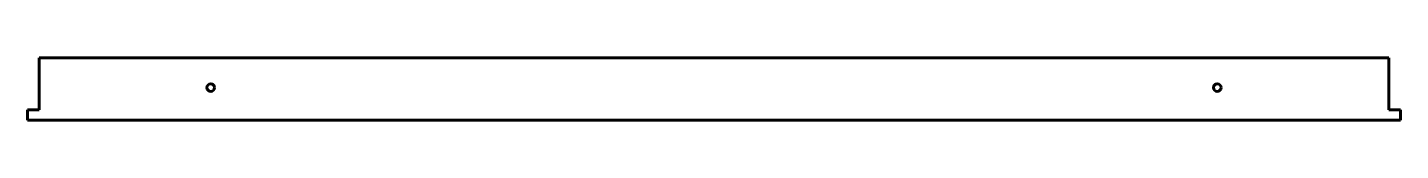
# Model space of a CAD drawing. Header units: millimetres. Extents: x -3 to 1982, y 129 to 219.
import ezdxf

# ---------------------------------------------------------------- set-up
doc = ezdxf.new("R2010")
doc.units = ezdxf.units.MM
for name, pattern in [('K5LT32768', [0]), ('K5LT32769', [0]), ('K5LT32770', [0])]:
    doc.linetypes.add(name, pattern=pattern)
doc.layers.add('Системный слой', color=7, linetype='Continuous')

msp = doc.modelspace()

# ---------------------------------------------------------------- linework, layer by layer
at = {"color": 5, "linetype": 'K5LT32768', "lineweight": 60, "true_color": 0x0000ff}
for p, q in [((1965.1, 219.3), (1965.1, 144.3)), ((1982.1, 144.3), (1982.1, 129.3))]:
    msp.add_line(p, q, dxfattribs=at)
at = {"color": 18, "linetype": 'K5LT32769', "lineweight": 60, "true_color": 0x000000}
msp.add_line((-2.9, 129.3), (-2.9, 144.3), dxfattribs=at)
msp.add_circle((262.1, 176.3), 5.5, dxfattribs=at)
at = {"color": 5, "linetype": 'K5LT32768', "lineweight": 60, "true_color": 0x0000ff}
msp.add_circle((1717.1, 176.3), 5.5, dxfattribs=at)
at = {"layer": 'Системный слой', "color": 18, "linetype": 'K5LT32769', "lineweight": 60, "true_color": 0x000000}
for p, q in [((14.1, 219.3), (14.1, 144.3)), ((14.1, 144.3), (-2.9, 144.3))]:
    msp.add_line(p, q, dxfattribs=at)
at = {"layer": 'Системный слой', "color": 3, "linetype": 'K5LT32770', "lineweight": 60, "true_color": 0x00ff00}
for p, q in [((14.1, 219.3), (1965.1, 219.3)), ((-2.9, 129.3), (1982.1, 129.3))]:
    msp.add_line(p, q, dxfattribs=at)
at = {"layer": 'Системный слой', "color": 5, "linetype": 'K5LT32768', "lineweight": 60, "true_color": 0x0000ff}
msp.add_line((1965.1, 144.3), (1982.1, 144.3), dxfattribs=at)

doc.saveas('drawing.dxf')
